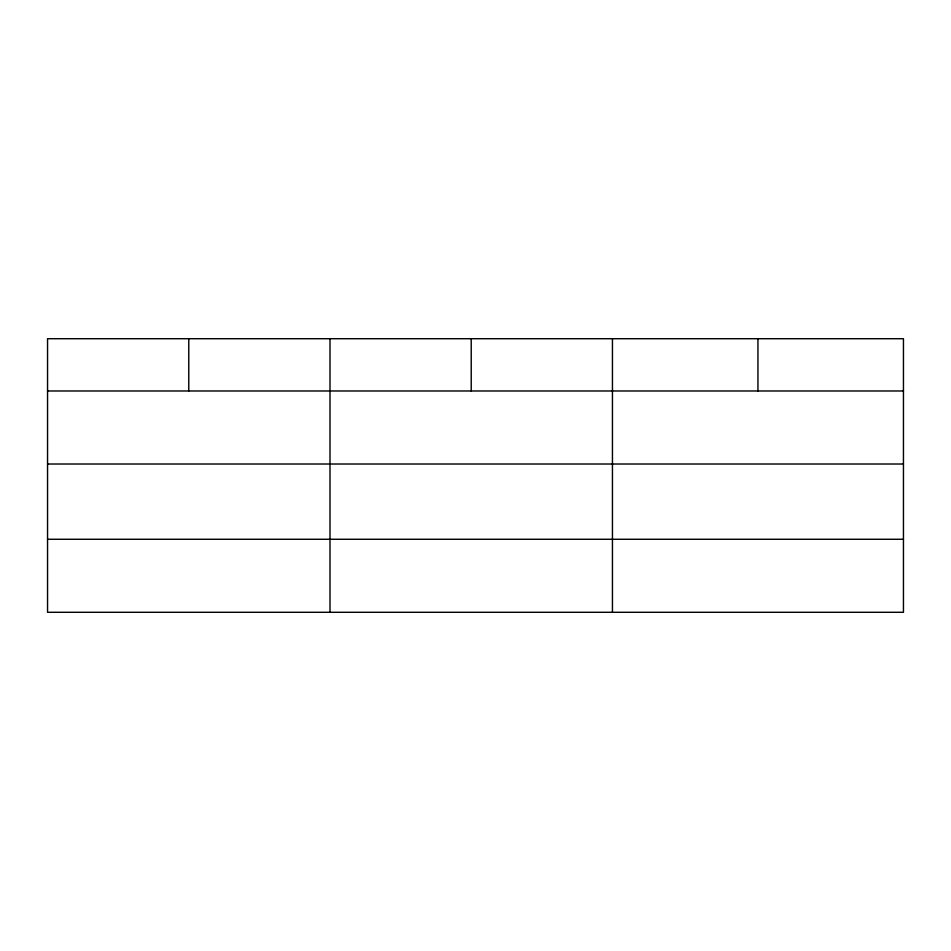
<?xml version="1.0" encoding="UTF-8"?>
<svg xmlns="http://www.w3.org/2000/svg" width="951" height="951" viewBox="0 0 951 951"><rect width="100%" height="100%" fill="white"/><g stroke="black" fill="none" stroke-linecap="round" stroke-linejoin="round"><path stroke-width="1.43" d="M903.45 464.017L903.45 338.711L47.55 338.711L47.55 612.289L903.45 612.289L903.45 464.017L47.55 464.017M47.55 390.98L903.45 390.98M47.55 539.265L903.45 539.265M757.947 338.711L757.947 390.98M612.444 338.711L612.444 612.289M471.22 338.711L471.22 390.98M329.997 338.711L329.997 612.289M188.774 338.711L188.774 390.98"/></g></svg>
